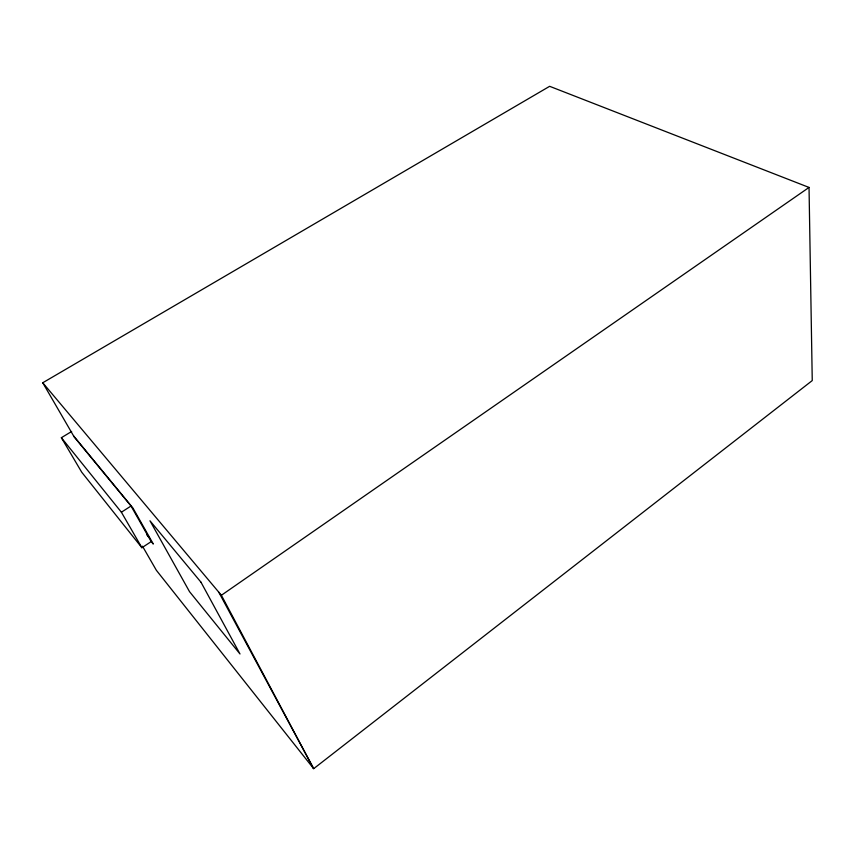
<?xml version="1.0" encoding="UTF-8"?>
<svg xmlns="http://www.w3.org/2000/svg" width="855" height="855" viewBox="0 0 855 855"><rect width="100%" height="100%" fill="white"/><g stroke="black" fill="none" stroke-linecap="round" stroke-linejoin="round"><path stroke-width="1.28" d="M218.762 592.162L313.625 768.634L221.381 595.272L809.033 187.437L812.25 380.571L313.667 768.688L156.369 570.296L142.496 546.206M71.649 431.476L61.368 437.707L81.727 472.206L141.898 547.734L151.196 541.61L153.312 544.037L132.91 507.988L73.573 435.9M61.368 437.707L121.389 512.22L131.029 506.021L151.196 541.61M131.029 506.021L74.15 436.884L42.75 382.762L549.647 86.312L809.033 187.437M42.75 382.762L221.381 595.272M146.878 534.888L148.61 537.015M121.389 512.22L141.898 547.734M200.978 582.202L149.967 520.78L189.511 591.639L239.999 653.968L200.978 582.202"/></g></svg>
